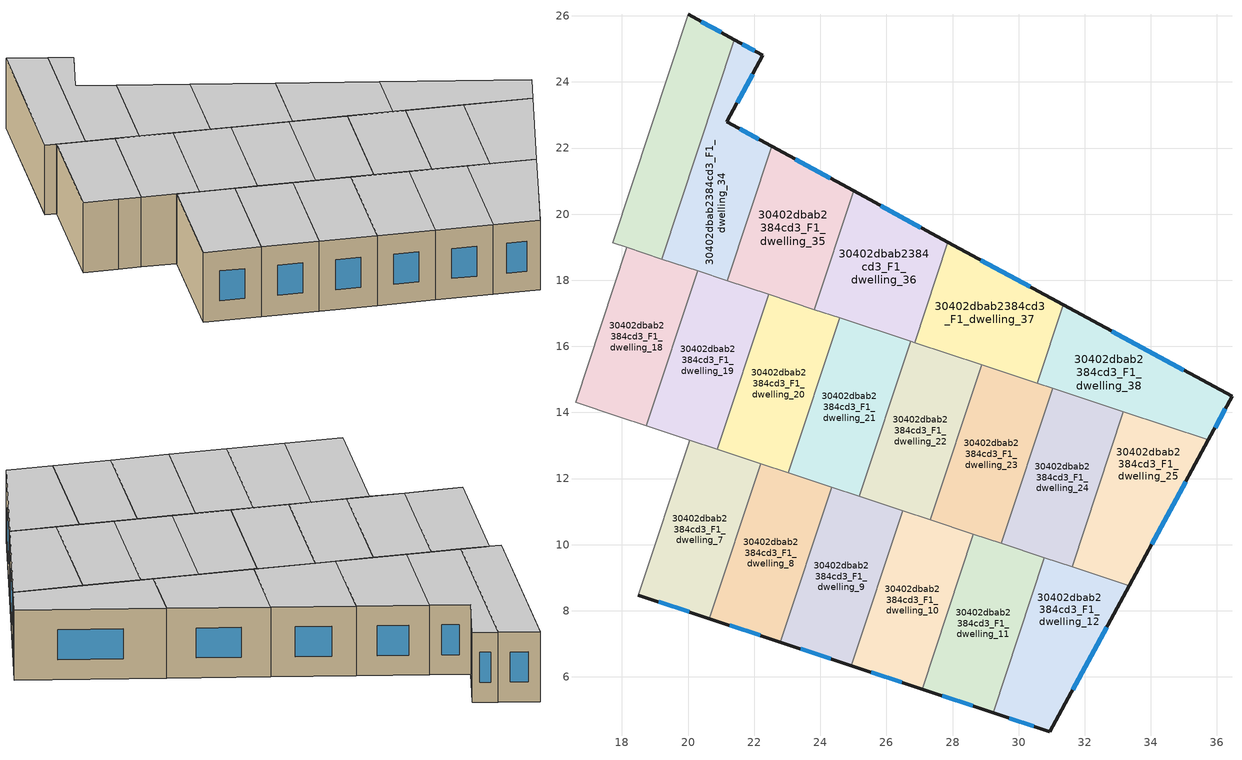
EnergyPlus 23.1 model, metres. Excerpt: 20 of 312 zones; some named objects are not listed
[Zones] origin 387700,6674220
30402dbab2384cd3_F1_dwelling_10
 floor to 30402dbab2384cd3_F0_dwelling_10 (EU_floor_Construction): 28.63,10.32 27.08,5.63 24.94,6.34 26.49,11.03 z3
 wall outside (EU_wall_Construction): 24.94,6.34 27.08,5.63 z3:6
 wall to 30402dbab2384cd3_F1_dwelling_9 (EU_wall_Construction): 26.49,11.03 24.94,6.34 z3:6
 wall to 30402dbab2384cd3_F1_dwelling_11 (EU_wall_Construction): 27.08,5.63 28.63,10.32 z3:6
 wall to 30402dbab2384cd3_F1_dwelling_23 (EU_wall_Construction): 28.63,10.32 27.33,10.75 z3:6
 wall to 30402dbab2384cd3_F1_dwelling_22 (EU_wall_Construction): 27.33,10.75 26.49,11.03 z3:6
 window (EU_Window_Construction): 25.55,6.14 26.47,5.83 z3.86:5.14
 ceiling to 30402dbab2384cd3_F2_dwelling_10 (EU_floor_Construction): 27.08,5.63 28.63,10.32 26.49,11.03 24.94,6.34 z6
30402dbab2384cd3_F1_dwelling_11
 floor to 30402dbab2384cd3_F0_dwelling_11 (EU_floor_Construction): 30.78,9.61 29.23,4.92 27.08,5.63 28.63,10.32 z3
 wall outside (EU_wall_Construction): 27.08,5.63 29.23,4.92 z3:6
 wall to 30402dbab2384cd3_F1_dwelling_12 (EU_wall_Construction): 29.23,4.92 30.78,9.61 z3:6
 wall to 30402dbab2384cd3_F1_dwelling_24 (EU_wall_Construction): 30.78,9.61 29.47,10.04 z3:6
 wall to 30402dbab2384cd3_F1_dwelling_23 (EU_wall_Construction): 29.47,10.04 28.63,10.32 z3:6
 window (EU_Window_Construction): 27.69,5.43 28.61,5.12 z3.86:5.14
 ceiling to 30402dbab2384cd3_F2_dwelling_11 (EU_floor_Construction): 29.23,4.92 30.78,9.61 28.63,10.32 27.08,5.63 z6
30402dbab2384cd3_F1_dwelling_12
 floor to 30402dbab2384cd3_F0_dwelling_12 (EU_floor_Construction): 33.34,8.76 30.95,4.35 29.23,4.92 30.78,9.61 z3
 wall outside (EU_wall_Construction): 29.23,4.92 30.95,4.35 33.34,8.76 z3:6
 wall to 30402dbab2384cd3_F1_dwelling_25 (EU_wall_Construction): 33.34,8.76 31.62,9.33 z3:6
 wall to 30402dbab2384cd3_F1_dwelling_24 (EU_wall_Construction): 31.62,9.33 30.78,9.61 z3:6
 window (EU_Window_Construction): 31.63,5.61 32.66,7.5 / 29.72,4.76 30.46,4.51 z3.86:5.14
 ceiling to 30402dbab2384cd3_F2_dwelling_12 (EU_floor_Construction): 30.95,4.35 33.34,8.76 30.78,9.61 29.23,4.92 z6
30402dbab2384cd3_F1_dwelling_18
 floor to 30402dbab2384cd3_F0_dwelling_18 (EU_floor_Construction): 20.29,18.28 18.74,13.59 16.59,14.3 18.15,18.99 z3
 wall to 30402dbab2384cd3_F1_dwelling_17 (EU_wall_Construction): 18.15,18.99 16.59,14.3 z3:6
 wall to 30402dbab2384cd3_F1_dwelling_19 (EU_wall_Construction): 18.74,13.59 20.29,18.28 z3:6
 wall to 30402dbab2384cd3_F1_dwelling_34 (EU_wall_Construction): 20.29,18.28 19.2,18.64 z3:6
 wall to 30402dbab2384cd3_F1_dwelling_5 (EU_wall_Construction): 16.59,14.3 17.91,13.87 z3:6
 wall to 30402dbab2384cd3_F1_dwelling_33 (EU_wall_Construction): 19.2,18.64 18.15,18.99 z3:6
 wall to 30402dbab2384cd3_F1_dwelling_6 (EU_wall_Construction): 17.91,13.87 18.74,13.59 z3:6
 ceiling to 30402dbab2384cd3_F2_dwelling_18 (EU_floor_Construction): 18.74,13.59 20.29,18.28 18.15,18.99 16.59,14.3 z6
30402dbab2384cd3_F1_dwelling_19
 floor to 30402dbab2384cd3_F0_dwelling_19 (EU_floor_Construction): 22.44,17.57 20.89,12.88 18.74,13.59 20.29,18.28 z3
 wall to 30402dbab2384cd3_F1_dwelling_20 (EU_wall_Construction): 20.89,12.88 22.44,17.57 z3:6
 wall to 30402dbab2384cd3_F1_dwelling_35 (EU_wall_Construction): 22.44,17.57 21.19,17.98 z3:6
 wall to 30402dbab2384cd3_F1_dwelling_6 (EU_wall_Construction): 18.74,13.59 20.05,13.16 z3:6
 wall to 30402dbab2384cd3_F1_dwelling_34 (EU_wall_Construction): 21.19,17.98 20.29,18.28 z3:6
 wall to 30402dbab2384cd3_F1_dwelling_7 (EU_wall_Construction): 20.05,13.16 20.89,12.88 z3:6
 ceiling to 30402dbab2384cd3_F2_dwelling_19 (EU_floor_Construction): 20.89,12.88 22.44,17.57 20.29,18.28 18.74,13.59 z6
30402dbab2384cd3_F1_dwelling_20
 floor to 30402dbab2384cd3_F0_dwelling_20 (EU_floor_Construction): 24.59,16.86 23.03,12.17 20.89,12.88 22.44,17.57 z3
 wall to 30402dbab2384cd3_F1_dwelling_21 (EU_wall_Construction): 23.03,12.17 24.59,16.86 z3:6
 wall to 30402dbab2384cd3_F1_dwelling_36 (EU_wall_Construction): 24.59,16.86 23.82,17.11 z3:6
 wall to 30402dbab2384cd3_F1_dwelling_7 (EU_wall_Construction): 20.89,12.88 22.2,12.45 z3:6
 wall to 30402dbab2384cd3_F1_dwelling_35 (EU_wall_Construction): 23.82,17.11 22.44,17.57 z3:6
 wall to 30402dbab2384cd3_F1_dwelling_8 (EU_wall_Construction): 22.2,12.45 23.03,12.17 z3:6
 ceiling to 30402dbab2384cd3_F2_dwelling_20 (EU_floor_Construction): 23.03,12.17 24.59,16.86 22.44,17.57 20.89,12.88 z6
30402dbab2384cd3_F1_dwelling_21
 floor to 30402dbab2384cd3_F0_dwelling_21 (EU_floor_Construction): 26.73,16.15 25.18,11.46 23.03,12.17 24.59,16.86 z3
 wall to 30402dbab2384cd3_F1_dwelling_22 (EU_wall_Construction): 25.18,11.46 26.73,16.15 z3:6
 wall to 30402dbab2384cd3_F1_dwelling_8 (EU_wall_Construction): 23.03,12.17 24.34,11.74 z3:6
 wall to 30402dbab2384cd3_F1_dwelling_36 (EU_wall_Construction): 26.73,16.15 24.59,16.86 z3:6
 wall to 30402dbab2384cd3_F1_dwelling_9 (EU_wall_Construction): 24.34,11.74 25.18,11.46 z3:6
 ceiling to 30402dbab2384cd3_F2_dwelling_21 (EU_floor_Construction): 25.18,11.46 26.73,16.15 24.59,16.86 23.03,12.17 z6
30402dbab2384cd3_F1_dwelling_22
 floor to 30402dbab2384cd3_F0_dwelling_22 (EU_floor_Construction): 28.88,15.44 27.33,10.75 25.18,11.46 26.73,16.15 z3
 wall to 30402dbab2384cd3_F1_dwelling_23 (EU_wall_Construction): 27.33,10.75 28.88,15.44 z3:6
 wall to 30402dbab2384cd3_F1_dwelling_37 (EU_wall_Construction): 28.88,15.44 26.85,16.11 z3:6
 wall to 30402dbab2384cd3_F1_dwelling_9 (EU_wall_Construction): 25.18,11.46 26.49,11.03 z3:6
 wall to 30402dbab2384cd3_F1_dwelling_36 (EU_wall_Construction): 26.85,16.11 26.73,16.15 z3:6
 ceiling to 30402dbab2384cd3_F2_dwelling_22 (EU_floor_Construction): 27.33,10.75 28.88,15.44 26.73,16.15 25.18,11.46 z6
30402dbab2384cd3_F1_dwelling_23
 floor to 30402dbab2384cd3_F0_dwelling_23 (EU_floor_Construction): 31.03,14.73 29.47,10.04 27.33,10.75 28.88,15.44 z3
 wall to 30402dbab2384cd3_F1_dwelling_24 (EU_wall_Construction): 29.47,10.04 31.03,14.73 z3:6
 wall to 30402dbab2384cd3_F1_dwelling_38 (EU_wall_Construction): 31.03,14.73 30.57,14.88 z3:6
 wall to 30402dbab2384cd3_F1_dwelling_37 (EU_wall_Construction): 30.57,14.88 28.88,15.44 z3:6
 ceiling to 30402dbab2384cd3_F2_dwelling_23 (EU_floor_Construction): 29.47,10.04 31.03,14.73 28.88,15.44 27.33,10.75 z6
30402dbab2384cd3_F1_dwelling_24
 floor to 30402dbab2384cd3_F0_dwelling_24 (EU_floor_Construction): 33.17,14.02 31.62,9.33 29.47,10.04 31.03,14.73 z3
 wall to 30402dbab2384cd3_F1_dwelling_25 (EU_wall_Construction): 31.62,9.33 33.17,14.02 z3:6
 wall to 30402dbab2384cd3_F1_dwelling_38 (EU_wall_Construction): 33.17,14.02 31.03,14.73 z3:6
 ceiling to 30402dbab2384cd3_F2_dwelling_24 (EU_floor_Construction): 31.62,9.33 33.17,14.02 31.03,14.73 29.47,10.04 z6
30402dbab2384cd3_F1_dwelling_25
 floor to 30402dbab2384cd3_F0_dwelling_25 (EU_floor_Construction): 35.74,13.17 33.34,8.76 31.62,9.33 33.17,14.02 z3
 wall outside (EU_wall_Construction): 33.34,8.76 35.74,13.17 z3:6
 wall to 30402dbab2384cd3_F1_dwelling_38 (EU_wall_Construction): 35.74,13.17 33.17,14.02 z3:6
 window (EU_Window_Construction): 34.03,10.02 35.06,11.91 z3.86:5.14
 ceiling to 30402dbab2384cd3_F2_dwelling_25 (EU_floor_Construction): 33.34,8.76 35.74,13.17 33.17,14.02 31.62,9.33 z6
30402dbab2384cd3_F1_dwelling_33
 floor to 30402dbab2384cd3_F0_dwelling_33 (EU_floor_Construction): 21.4,25.28 19.2,18.64 17.72,19.13 20,26.04 z3
 wall outside (EU_wall_Construction): 21.4,25.28 20,26.04 z3:6
 wall to 30402dbab2384cd3_F1_dwelling_32 (EU_wall_Construction): 20,26.04 17.72,19.13 z3:6
 wall to 30402dbab2384cd3_F1_dwelling_34 (EU_wall_Construction): 19.2,18.64 21.4,25.28 z3:6
 wall to 30402dbab2384cd3_F1_dwelling_17 (EU_wall_Construction): 17.72,19.13 18.15,18.99 z3:6
 window (EU_Window_Construction): 21,25.5 20.4,25.82 z3.86:5.14
 ceiling to 30402dbab2384cd3_F2_dwelling_33 (EU_floor_Construction): 19.2,18.64 21.4,25.28 20,26.04 17.72,19.13 z6
30402dbab2384cd3_F1_dwelling_34
 floor to 30402dbab2384cd3_F0_dwelling_34 (EU_floor_Construction): 22.27,24.81 21.17,22.79 22.53,22.05 21.19,17.98 19.2,18.64 21.4,25.28 z3
 wall outside (EU_wall_Construction): 22.53,22.05 21.17,22.79 22.27,24.81 21.4,25.28 z3:6
 wall to 30402dbab2384cd3_F1_dwelling_35 (EU_wall_Construction): 21.19,17.98 22.53,22.05 z3:6
 window (EU_Window_Construction): 22.02,24.94 21.65,25.15 / 21.48,23.37 21.95,24.23 / 22.14,22.26 21.56,22.58 z3.86:5.14
 ceiling to 30402dbab2384cd3_F2_dwelling_34 (EU_floor_Construction): 21.19,17.98 22.53,22.05 21.17,22.79 22.27,24.81 21.4,25.28 19.2,18.64 z6
30402dbab2384cd3_F1_dwelling_35
 floor to 30402dbab2384cd3_F0_dwelling_35 (EU_floor_Construction): 25.01,20.7 23.82,17.11 21.19,17.98 22.53,22.05 z3
 wall outside (EU_wall_Construction): 25.01,20.7 22.53,22.05 z3:6
 wall to 30402dbab2384cd3_F1_dwelling_36 (EU_wall_Construction): 23.82,17.11 25.01,20.7 z3:6
 window (EU_Window_Construction): 24.3,21.09 23.24,21.66 z3.86:5.14
 ceiling to 30402dbab2384cd3_F2_dwelling_35 (EU_floor_Construction): 23.82,17.11 25.01,20.7 22.53,22.05 21.19,17.98 z6
30402dbab2384cd3_F1_dwelling_36
 floor to 30402dbab2384cd3_F0_dwelling_36 (EU_floor_Construction): 27.86,19.15 26.85,16.11 23.82,17.11 25.01,20.7 z3
 wall outside (EU_wall_Construction): 27.86,19.15 25.01,20.7 z3:6
 wall to 30402dbab2384cd3_F1_dwelling_37 (EU_wall_Construction): 26.85,16.11 27.86,19.15 z3:6
 window (EU_Window_Construction): 27.05,19.59 25.82,20.26 z3.86:5.14
 ceiling to 30402dbab2384cd3_F2_dwelling_36 (EU_floor_Construction): 26.85,16.11 27.86,19.15 25.01,20.7 23.82,17.11 z6
30402dbab2384cd3_F1_dwelling_37
 floor to 30402dbab2384cd3_F0_dwelling_37 (EU_floor_Construction): 31.35,17.25 30.57,14.88 26.85,16.11 27.86,19.15 z3
 wall outside (EU_wall_Construction): 31.35,17.25 27.86,19.15 z3:6
 wall to 30402dbab2384cd3_F1_dwelling_38 (EU_wall_Construction): 30.57,14.88 31.35,17.25 z3:6
 window (EU_Window_Construction): 30.36,17.8 28.86,18.61 z3.86:5.14
 ceiling to 30402dbab2384cd3_F2_dwelling_37 (EU_floor_Construction): 30.57,14.88 31.35,17.25 27.86,19.15 26.85,16.11 z6
30402dbab2384cd3_F1_dwelling_38
 floor to 30402dbab2384cd3_F0_dwelling_38 (EU_floor_Construction): 36.46,14.48 35.74,13.17 30.57,14.88 31.35,17.25 z3
 wall outside (EU_wall_Construction): 35.74,13.17 36.46,14.48 31.35,17.25 z3:6
 window (EU_Window_Construction): 35,15.28 32.81,16.46 / 35.94,13.54 36.25,14.11 z3.86:5.14
 ceiling to 30402dbab2384cd3_F2_dwelling_38 (EU_floor_Construction): 35.74,13.17 36.46,14.48 31.35,17.25 30.57,14.88 z6
30402dbab2384cd3_F1_dwelling_7
 floor to 30402dbab2384cd3_F0_dwelling_7 (EU_floor_Construction): 22.2,12.45 20.65,7.76 18.5,8.47 20.05,13.16 z3
 wall outside (EU_wall_Construction): 18.5,8.47 20.65,7.76 z3:6
 wall to 30402dbab2384cd3_F1_dwelling_6 (EU_wall_Construction): 20.05,13.16 18.5,8.47 z3:6
 wall to 30402dbab2384cd3_F1_dwelling_8 (EU_wall_Construction): 20.65,7.76 22.2,12.45 z3:6
 window (EU_Window_Construction): 19.11,8.27 20.03,7.96 z3.86:5.14
 ceiling to 30402dbab2384cd3_F2_dwelling_7 (EU_floor_Construction): 20.65,7.76 22.2,12.45 20.05,13.16 18.5,8.47 z6
30402dbab2384cd3_F1_dwelling_8
 floor to 30402dbab2384cd3_F0_dwelling_8 (EU_floor_Construction): 24.34,11.74 22.79,7.05 20.65,7.76 22.2,12.45 z3
 wall outside (EU_wall_Construction): 20.65,7.76 22.79,7.05 z3:6
 wall to 30402dbab2384cd3_F1_dwelling_9 (EU_wall_Construction): 22.79,7.05 24.34,11.74 z3:6
 window (EU_Window_Construction): 21.26,7.56 22.18,7.25 z3.86:5.14
 ceiling to 30402dbab2384cd3_F2_dwelling_8 (EU_floor_Construction): 22.79,7.05 24.34,11.74 22.2,12.45 20.65,7.76 z6
30402dbab2384cd3_F1_dwelling_9
 floor to 30402dbab2384cd3_F0_dwelling_9 (EU_floor_Construction): 26.49,11.03 24.94,6.34 22.79,7.05 24.34,11.74 z3
 wall outside (EU_wall_Construction): 22.79,7.05 24.94,6.34 z3:6
 window (EU_Window_Construction): 23.4,6.85 24.32,6.54 z3.86:5.14
 ceiling to 30402dbab2384cd3_F2_dwelling_9 (EU_floor_Construction): 24.94,6.34 26.49,11.03 24.34,11.74 22.79,7.05 z6
[Building]
EU S2 Campaign: North Axis=0; Terrain=City; Solar Distribution=FullExterior
[Site:Location]
Helsinki-Vantaa.AP: Latitude=60.317; Longitude=24.963; Time Zone=2; Elevation=54.6
[SizingPeriod:WeatherFileDays]
AnnualSizingPeriod: Begin Month=1; Begin Day of Month=1; End Month=12; End Day of Month=31; Day of Week for Start Day=Monday; Use Weather File Daylight Saving Period=No; Use Weather File Rain and Snow Indicators=No
[MATERIAL]
EU_InternalMass_Material: Roughness=MediumRough; Thickness=0.1; Conductivity=1; Density=1800; Specific Heat=900; Thermal Absorptance=0.9; Solar Absorptance=0.7; Visible Absorptance=0.7
[MATERIAL:NOMASS] Roughness=MediumRough; Thermal Absorptance=0.9; Solar Absorptance=0.7; Visible Absorptance=0.7
Name | Thermal Resistance
EU_wall_NoMass | 5.91765
EU_floor_NoMass | 6.2875
[WINDOWMATERIAL:SIMPLEGLAZINGSYSTEM]
EU_Window_SimpleGlazing: UFactor=0.994035; Solar Heat Gain Coefficient=0.7; Visible Transmittance=0.7
[CONSTRUCTION]
EU_wall_Construction: EU_wall_NoMass
EU_floor_Construction: EU_floor_NoMass
EU_Window_Construction: EU_Window_SimpleGlazing
EU_InternalMass_Construction: EU_InternalMass_Material
[ZONE] Type=1; Multiplier=1; Ceiling Height=autocalculate; Floor Area=autocalculate; Part of Total Floor Area=Yes
Name | Volume
30402dbab2384cd3_F1_dwelling_10; 30402dbab2384cd3_F1_dwelling_21 | 33.4922
30402dbab2384cd3_F1_dwelling_11 | 33.4937
30402dbab2384cd3_F1_dwelling_12 | 33.479
30402dbab2384cd3_F1_dwelling_18; 30402dbab2384cd3_F1_dwelling_22 | 33.498
30402dbab2384cd3_F1_dwelling_19 | 33.4863
30402dbab2384cd3_F1_dwelling_20; 30402dbab2384cd3_F1_dwelling_8 | 33.4856
30402dbab2384cd3_F1_dwelling_23; 30402dbab2384cd3_F1_dwelling_35 | 33.4849
30402dbab2384cd3_F1_dwelling_24 | 33.4907
30402dbab2384cd3_F1_dwelling_25 | 33.49
30402dbab2384cd3_F1_dwelling_33; 30402dbab2384cd3_F1_dwelling_37; 30402dbab2384cd3_F1_dwelling_7 | 33.4893
30402dbab2384cd3_F1_dwelling_34 | 33.4812
30402dbab2384cd3_F1_dwelling_36 | 33.4878
30402dbab2384cd3_F1_dwelling_38 | 33.4841
30402dbab2384cd3_F1_dwelling_9 | 33.4797
[INTERNALMASS] Construction=EU_InternalMass_Construction
Name | Zone or ZoneList | Surface Area
30402dbab2384cd3_F1_dwelling_7_EU_InternalMass | 30402dbab2384cd3_F1_dwelling_7 | 11.1632
30402dbab2384cd3_F1_dwelling_8_EU_InternalMass | 30402dbab2384cd3_F1_dwelling_8 | 11.1615
30402dbab2384cd3_F1_dwelling_9_EU_InternalMass | 30402dbab2384cd3_F1_dwelling_9 | 11.1598
30402dbab2384cd3_F1_dwelling_10_EU_InternalMass | 30402dbab2384cd3_F1_dwelling_10 | 11.1644
30402dbab2384cd3_F1_dwelling_11_EU_InternalMass | 30402dbab2384cd3_F1_dwelling_11 | 11.1645
30402dbab2384cd3_F1_dwelling_12_EU_InternalMass | 30402dbab2384cd3_F1_dwelling_12 | 11.1597
30402dbab2384cd3_F1_dwelling_18_EU_InternalMass | 30402dbab2384cd3_F1_dwelling_18 | 11.1657
30402dbab2384cd3_F1_dwelling_19_EU_InternalMass | 30402dbab2384cd3_F1_dwelling_19 | 11.1622
30402dbab2384cd3_F1_dwelling_20_EU_InternalMass | 30402dbab2384cd3_F1_dwelling_20 | 11.1621
30402dbab2384cd3_F1_dwelling_21_EU_InternalMass | 30402dbab2384cd3_F1_dwelling_21 | 11.1641
30402dbab2384cd3_F1_dwelling_22_EU_InternalMass | 30402dbab2384cd3_F1_dwelling_22 | 11.166
30402dbab2384cd3_F1_dwelling_23_EU_InternalMass | 30402dbab2384cd3_F1_dwelling_23 | 11.1617
30402dbab2384cd3_F1_dwelling_24_EU_InternalMass | 30402dbab2384cd3_F1_dwelling_24 | 11.1641
30402dbab2384cd3_F1_dwelling_25_EU_InternalMass | 30402dbab2384cd3_F1_dwelling_25 | 11.1634
30402dbab2384cd3_F1_dwelling_33_EU_InternalMass | 30402dbab2384cd3_F1_dwelling_33 | 11.1628
30402dbab2384cd3_F1_dwelling_34_EU_InternalMass | 30402dbab2384cd3_F1_dwelling_34 | 11.1604
30402dbab2384cd3_F1_dwelling_35_EU_InternalMass | 30402dbab2384cd3_F1_dwelling_35 | 11.1616
30402dbab2384cd3_F1_dwelling_36_EU_InternalMass | 30402dbab2384cd3_F1_dwelling_36 | 11.1622
30402dbab2384cd3_F1_dwelling_37_EU_InternalMass | 30402dbab2384cd3_F1_dwelling_37 | 11.1631
30402dbab2384cd3_F1_dwelling_38_EU_InternalMass | 30402dbab2384cd3_F1_dwelling_38 | 11.1617
[OTHEREQUIPMENT] Fuel Type=Electricity; Design Level Calculation Method=Watts/Area; Power per Zone Floor Area=1; Fraction Latent=0; Fraction Radiant=0; Fraction Lost=0; Carbon Dioxide Generation Rate=0; EndUse Subcategory=EU_Step8_InternalGains
Name | Zone or ZoneList or Space or SpaceList | Schedule
EU_Step8_InternalGain_30402dbab2384cd3_F1_dwelling_7_f000 | 30402dbab2384cd3_F1_dwelling_7 | EU_Step8_GainSchedule_30402dbab2384cd3_F1_dwelling_7_f000
EU_Step8_InternalGain_30402dbab2384cd3_F1_dwelling_8_f000 | 30402dbab2384cd3_F1_dwelling_8 | EU_Step8_GainSchedule_30402dbab2384cd3_F1_dwelling_8_f000
EU_Step8_InternalGain_30402dbab2384cd3_F1_dwelling_9_f000 | 30402dbab2384cd3_F1_dwelling_9 | EU_Step8_GainSchedule_30402dbab2384cd3_F1_dwelling_9_f000
EU_Step8_InternalGain_30402dbab2384cd3_F1_dwelling_10_f000 | 30402dbab2384cd3_F1_dwelling_10 | EU_Step8_GainSchedule_30402dbab2384cd3_F1_dwelling_10_f000
EU_Step8_InternalGain_30402dbab2384cd3_F1_dwelling_11_f000 | 30402dbab2384cd3_F1_dwelling_11 | EU_Step8_GainSchedule_30402dbab2384cd3_F1_dwelling_11_f000
EU_Step8_InternalGain_30402dbab2384cd3_F1_dwelling_12_f000 | 30402dbab2384cd3_F1_dwelling_12 | EU_Step8_GainSchedule_30402dbab2384cd3_F1_dwelling_12_f000
EU_Step8_InternalGain_30402dbab2384cd3_F1_dwelling_18_f000 | 30402dbab2384cd3_F1_dwelling_18 | EU_Step8_GainSchedule_30402dbab2384cd3_F1_dwelling_18_f000
EU_Step8_InternalGain_30402dbab2384cd3_F1_dwelling_19_f000 | 30402dbab2384cd3_F1_dwelling_19 | EU_Step8_GainSchedule_30402dbab2384cd3_F1_dwelling_19_f000
EU_Step8_InternalGain_30402dbab2384cd3_F1_dwelling_20_f000 | 30402dbab2384cd3_F1_dwelling_20 | EU_Step8_GainSchedule_30402dbab2384cd3_F1_dwelling_20_f000
EU_Step8_InternalGain_30402dbab2384cd3_F1_dwelling_21_f000 | 30402dbab2384cd3_F1_dwelling_21 | EU_Step8_GainSchedule_30402dbab2384cd3_F1_dwelling_21_f000
EU_Step8_InternalGain_30402dbab2384cd3_F1_dwelling_22_f000 | 30402dbab2384cd3_F1_dwelling_22 | EU_Step8_GainSchedule_30402dbab2384cd3_F1_dwelling_22_f000
EU_Step8_InternalGain_30402dbab2384cd3_F1_dwelling_23_f000 | 30402dbab2384cd3_F1_dwelling_23 | EU_Step8_GainSchedule_30402dbab2384cd3_F1_dwelling_23_f000
EU_Step8_InternalGain_30402dbab2384cd3_F1_dwelling_24_f000 | 30402dbab2384cd3_F1_dwelling_24 | EU_Step8_GainSchedule_30402dbab2384cd3_F1_dwelling_24_f000
EU_Step8_InternalGain_30402dbab2384cd3_F1_dwelling_25_f000 | 30402dbab2384cd3_F1_dwelling_25 | EU_Step8_GainSchedule_30402dbab2384cd3_F1_dwelling_25_f000
EU_Step8_InternalGain_30402dbab2384cd3_F1_dwelling_33_f000 | 30402dbab2384cd3_F1_dwelling_33 | EU_Step8_GainSchedule_30402dbab2384cd3_F1_dwelling_33_f000
EU_Step8_InternalGain_30402dbab2384cd3_F1_dwelling_34_f000 | 30402dbab2384cd3_F1_dwelling_34 | EU_Step8_GainSchedule_30402dbab2384cd3_F1_dwelling_34_f000
EU_Step8_InternalGain_30402dbab2384cd3_F1_dwelling_35_f000 | 30402dbab2384cd3_F1_dwelling_35 | EU_Step8_GainSchedule_30402dbab2384cd3_F1_dwelling_35_f000
EU_Step8_InternalGain_30402dbab2384cd3_F1_dwelling_36_f000 | 30402dbab2384cd3_F1_dwelling_36 | EU_Step8_GainSchedule_30402dbab2384cd3_F1_dwelling_36_f000
EU_Step8_InternalGain_30402dbab2384cd3_F1_dwelling_37_f000 | 30402dbab2384cd3_F1_dwelling_37 | EU_Step8_GainSchedule_30402dbab2384cd3_F1_dwelling_37_f000
EU_Step8_InternalGain_30402dbab2384cd3_F1_dwelling_38_f000 | 30402dbab2384cd3_F1_dwelling_38 | EU_Step8_GainSchedule_30402dbab2384cd3_F1_dwelling_38_f000
[ZONEVENTILATION:DESIGNFLOWRATE] Schedule=EU_AlwaysOn; Design Flow Rate Calculation Method=AirChanges/Hour; Air Changes per Hour=0.596421; Ventilation Type=Natural; Fan Pressure Rise=0; Fan Total Efficiency=1; Constant Term Coefficient=1; Temperature Term Coefficient=0; Velocity Term Coefficient=0; Velocity Squared Term Coefficient=0; Minimum Indoor Temperature=-100; Maximum Indoor Temperature=100; Delta Temperature=-100; Minimum Outdoor Temperature=-100; Maximum Outdoor Temperature=100; Maximum Wind Speed=40
Name | Zone or ZoneList or Space or SpaceList
EU_ConstantAir_30402dbab2384cd3_F1_dwelling_7 | 30402dbab2384cd3_F1_dwelling_7
EU_ConstantAir_30402dbab2384cd3_F1_dwelling_8 | 30402dbab2384cd3_F1_dwelling_8
EU_ConstantAir_30402dbab2384cd3_F1_dwelling_9 | 30402dbab2384cd3_F1_dwelling_9
EU_ConstantAir_30402dbab2384cd3_F1_dwelling_10 | 30402dbab2384cd3_F1_dwelling_10
EU_ConstantAir_30402dbab2384cd3_F1_dwelling_11 | 30402dbab2384cd3_F1_dwelling_11
EU_ConstantAir_30402dbab2384cd3_F1_dwelling_12 | 30402dbab2384cd3_F1_dwelling_12
EU_ConstantAir_30402dbab2384cd3_F1_dwelling_18 | 30402dbab2384cd3_F1_dwelling_18
EU_ConstantAir_30402dbab2384cd3_F1_dwelling_19 | 30402dbab2384cd3_F1_dwelling_19
EU_ConstantAir_30402dbab2384cd3_F1_dwelling_20 | 30402dbab2384cd3_F1_dwelling_20
EU_ConstantAir_30402dbab2384cd3_F1_dwelling_21 | 30402dbab2384cd3_F1_dwelling_21
EU_ConstantAir_30402dbab2384cd3_F1_dwelling_22 | 30402dbab2384cd3_F1_dwelling_22
EU_ConstantAir_30402dbab2384cd3_F1_dwelling_23 | 30402dbab2384cd3_F1_dwelling_23
EU_ConstantAir_30402dbab2384cd3_F1_dwelling_24 | 30402dbab2384cd3_F1_dwelling_24
EU_ConstantAir_30402dbab2384cd3_F1_dwelling_25 | 30402dbab2384cd3_F1_dwelling_25
EU_ConstantAir_30402dbab2384cd3_F1_dwelling_33 | 30402dbab2384cd3_F1_dwelling_33
EU_ConstantAir_30402dbab2384cd3_F1_dwelling_34 | 30402dbab2384cd3_F1_dwelling_34
EU_ConstantAir_30402dbab2384cd3_F1_dwelling_35 | 30402dbab2384cd3_F1_dwelling_35
EU_ConstantAir_30402dbab2384cd3_F1_dwelling_36 | 30402dbab2384cd3_F1_dwelling_36
EU_ConstantAir_30402dbab2384cd3_F1_dwelling_37 | 30402dbab2384cd3_F1_dwelling_37
EU_ConstantAir_30402dbab2384cd3_F1_dwelling_38 | 30402dbab2384cd3_F1_dwelling_38
[HVACTEMPLATE:ZONE:IDEALLOADSAIRSYSTEM] System Availability Schedule=EU_AlwaysOn; Maximum Heating Supply Air Temperature=50; Minimum Cooling Supply Air Temperature=13; Maximum Heating Supply Air Humidity Ratio=0.0156; Minimum Cooling Supply Air Humidity Ratio=0.0077; Heating Limit=NoLimit; Cooling Limit=NoLimit; Heating Availability Schedule=EU_AlwaysOn; Cooling Availability Schedule=EU_CoolingOff; Dehumidification Control Type=ConstantSensibleHeatRatio; Cooling Sensible Heat Ratio=0.7; Dehumidification Setpoint=60; Humidification Control Type=None; Humidification Setpoint=30; Outdoor Air Method=None; Outdoor Air Flow Rate per Person=0.00944; Outdoor Air Flow Rate per Zone Floor Area=0; Outdoor Air Flow Rate per Zone=0; Demand Controlled Ventilation Type=None; Outdoor Air Economizer Type=NoEconomizer; Heat Recovery Type=None; Sensible Heat Recovery Effectiveness=0.7; Latent Heat Recovery Effectiveness=0.65
Name | Template Thermostat
30402dbab2384cd3_F1_dwelling_7 | EU_HeatOnly_30402dbab2384cd3_F1_dwelling_7
30402dbab2384cd3_F1_dwelling_8 | EU_HeatOnly_30402dbab2384cd3_F1_dwelling_8
30402dbab2384cd3_F1_dwelling_9 | EU_HeatOnly_30402dbab2384cd3_F1_dwelling_9
30402dbab2384cd3_F1_dwelling_10 | EU_HeatOnly_30402dbab2384cd3_F1_dwelling_10
30402dbab2384cd3_F1_dwelling_11 | EU_HeatOnly_30402dbab2384cd3_F1_dwelling_11
30402dbab2384cd3_F1_dwelling_12 | EU_HeatOnly_30402dbab2384cd3_F1_dwelling_12
30402dbab2384cd3_F1_dwelling_18 | EU_HeatOnly_30402dbab2384cd3_F1_dwelling_18
30402dbab2384cd3_F1_dwelling_19 | EU_HeatOnly_30402dbab2384cd3_F1_dwelling_19
30402dbab2384cd3_F1_dwelling_20 | EU_HeatOnly_30402dbab2384cd3_F1_dwelling_20
30402dbab2384cd3_F1_dwelling_21 | EU_HeatOnly_30402dbab2384cd3_F1_dwelling_21
30402dbab2384cd3_F1_dwelling_22 | EU_HeatOnly_30402dbab2384cd3_F1_dwelling_22
30402dbab2384cd3_F1_dwelling_23 | EU_HeatOnly_30402dbab2384cd3_F1_dwelling_23
30402dbab2384cd3_F1_dwelling_24 | EU_HeatOnly_30402dbab2384cd3_F1_dwelling_24
30402dbab2384cd3_F1_dwelling_25 | EU_HeatOnly_30402dbab2384cd3_F1_dwelling_25
30402dbab2384cd3_F1_dwelling_33 | EU_HeatOnly_30402dbab2384cd3_F1_dwelling_33
30402dbab2384cd3_F1_dwelling_34 | EU_HeatOnly_30402dbab2384cd3_F1_dwelling_34
30402dbab2384cd3_F1_dwelling_35 | EU_HeatOnly_30402dbab2384cd3_F1_dwelling_35
30402dbab2384cd3_F1_dwelling_36 | EU_HeatOnly_30402dbab2384cd3_F1_dwelling_36
30402dbab2384cd3_F1_dwelling_37 | EU_HeatOnly_30402dbab2384cd3_F1_dwelling_37
30402dbab2384cd3_F1_dwelling_38 | EU_HeatOnly_30402dbab2384cd3_F1_dwelling_38
[SIZING:ZONE] Zone Cooling Design Supply Air Temperature Input Method=SupplyAirTemperature; Zone Cooling Design Supply Air Temperature=13; Zone Heating Design Supply Air Temperature Input Method=SupplyAirTemperature; Zone Heating Design Supply Air Temperature=50; Zone Cooling Design Supply Air Humidity Ratio=0.008; Zone Heating Design Supply Air Humidity Ratio=0.008; Cooling Design Air Flow Method=DesignDay; Cooling Design Air Flow Rate=0; Cooling Minimum Air Flow per Zone Floor Area=0.000762; Cooling Minimum Air Flow=0; Cooling Minimum Air Flow Fraction=0.2; Heating Design Air Flow Method=DesignDay; Heating Design Air Flow Rate=0; Heating Maximum Air Flow per Zone Floor Area=0.002032; Heating Maximum Air Flow=0.141576; Heating Maximum Air Flow Fraction=0.3; Account for Dedicated Outdoor Air System=No; Dedicated Outdoor Air System Control Strategy=NeutralSupplyAir; Dedicated Outdoor Air Low Setpoint Temperature for Design=autosize; Dedicated Outdoor Air High Setpoint Temperature for Design=autosize; Zone Load Sizing Method=Sensible Load Only No Latent Load; Zone Latent Cooling Design Supply Air Humidity Ratio Input Method=HumidityRatioDifference; Zone Cooling Design Supply Air Humidity Ratio Difference=0.005; Zone Latent Heating Design Supply Air Humidity Ratio Input Method=HumidityRatioDifference; Zone Humidification Design Supply Air Humidity Ratio Difference=0.005
30402dbab2384cd3_F1_dwelling_7; 30402dbab2384cd3_F1_dwelling_8; 30402dbab2384cd3_F1_dwelling_9; 30402dbab2384cd3_F1_dwelling_10; 30402dbab2384cd3_F1_dwelling_11; 30402dbab2384cd3_F1_dwelling_12; 30402dbab2384cd3_F1_dwelling_18; 30402dbab2384cd3_F1_dwelling_19; 30402dbab2384cd3_F1_dwelling_20; 30402dbab2384cd3_F1_dwelling_21; 30402dbab2384cd3_F1_dwelling_22; 30402dbab2384cd3_F1_dwelling_23; 30402dbab2384cd3_F1_dwelling_24; 30402dbab2384cd3_F1_dwelling_25; 30402dbab2384cd3_F1_dwelling_33; 30402dbab2384cd3_F1_dwelling_34; 30402dbab2384cd3_F1_dwelling_35; 30402dbab2384cd3_F1_dwelling_36; 30402dbab2384cd3_F1_dwelling_37; 30402dbab2384cd3_F1_dwelling_38
[SCHEDULE:CONSTANT]
Name | Hourly Value
EU_AlwaysOn | 1
EU_CoolingOff | 0
[SCHEDULE:FILE] Column Number=1; Rows to Skip at Top=0; Number of Hours of Data=8760; Column Separator=Comma; Interpolate to Timestep=No; Minutes per Item=60; Adjust Schedule for Daylight Savings=Yes
Name | File
EU_Step8_GainSchedule_30402dbab2384cd3_F1_dwelling_7_f000 | ../../schedules/30402dbab2384cd3/30402dbab2384cd3_F1_dwelling_7_f000_gain.csv
EU_Step8_GainSchedule_30402dbab2384cd3_F1_dwelling_8_f000 | ../../schedules/30402dbab2384cd3/30402dbab2384cd3_F1_dwelling_8_f000_gain.csv
EU_Step8_GainSchedule_30402dbab2384cd3_F1_dwelling_9_f000 | ../../schedules/30402dbab2384cd3/30402dbab2384cd3_F1_dwelling_9_f000_gain.csv
EU_Step8_GainSchedule_30402dbab2384cd3_F1_dwelling_10_f000 | ../../schedules/30402dbab2384cd3/30402dbab2384cd3_F1_dwelling_10_f000_gain.csv
EU_Step8_GainSchedule_30402dbab2384cd3_F1_dwelling_11_f000 | ../../schedules/30402dbab2384cd3/30402dbab2384cd3_F1_dwelling_11_f000_gain.csv
EU_Step8_GainSchedule_30402dbab2384cd3_F1_dwelling_12_f000 | ../../schedules/30402dbab2384cd3/30402dbab2384cd3_F1_dwelling_12_f000_gain.csv
EU_Step8_GainSchedule_30402dbab2384cd3_F1_dwelling_18_f000 | ../../schedules/30402dbab2384cd3/30402dbab2384cd3_F1_dwelling_18_f000_gain.csv
EU_Step8_GainSchedule_30402dbab2384cd3_F1_dwelling_19_f000 | ../../schedules/30402dbab2384cd3/30402dbab2384cd3_F1_dwelling_19_f000_gain.csv
EU_Step8_GainSchedule_30402dbab2384cd3_F1_dwelling_20_f000 | ../../schedules/30402dbab2384cd3/30402dbab2384cd3_F1_dwelling_20_f000_gain.csv
EU_Step8_GainSchedule_30402dbab2384cd3_F1_dwelling_21_f000 | ../../schedules/30402dbab2384cd3/30402dbab2384cd3_F1_dwelling_21_f000_gain.csv
EU_Step8_GainSchedule_30402dbab2384cd3_F1_dwelling_22_f000 | ../../schedules/30402dbab2384cd3/30402dbab2384cd3_F1_dwelling_22_f000_gain.csv
EU_Step8_GainSchedule_30402dbab2384cd3_F1_dwelling_23_f000 | ../../schedules/30402dbab2384cd3/30402dbab2384cd3_F1_dwelling_23_f000_gain.csv
EU_Step8_GainSchedule_30402dbab2384cd3_F1_dwelling_24_f000 | ../../schedules/30402dbab2384cd3/30402dbab2384cd3_F1_dwelling_24_f000_gain.csv
EU_Step8_GainSchedule_30402dbab2384cd3_F1_dwelling_25_f000 | ../../schedules/30402dbab2384cd3/30402dbab2384cd3_F1_dwelling_25_f000_gain.csv
EU_Step8_GainSchedule_30402dbab2384cd3_F1_dwelling_33_f000 | ../../schedules/30402dbab2384cd3/30402dbab2384cd3_F1_dwelling_33_f000_gain.csv
EU_Step8_GainSchedule_30402dbab2384cd3_F1_dwelling_34_f000 | ../../schedules/30402dbab2384cd3/30402dbab2384cd3_F1_dwelling_34_f000_gain.csv
EU_Step8_GainSchedule_30402dbab2384cd3_F1_dwelling_35_f000 | ../../schedules/30402dbab2384cd3/30402dbab2384cd3_F1_dwelling_35_f000_gain.csv
EU_Step8_GainSchedule_30402dbab2384cd3_F1_dwelling_36_f000 | ../../schedules/30402dbab2384cd3/30402dbab2384cd3_F1_dwelling_36_f000_gain.csv
EU_Step8_GainSchedule_30402dbab2384cd3_F1_dwelling_37_f000 | ../../schedules/30402dbab2384cd3/30402dbab2384cd3_F1_dwelling_37_f000_gain.csv
EU_Step8_GainSchedule_30402dbab2384cd3_F1_dwelling_38_f000 | ../../schedules/30402dbab2384cd3/30402dbab2384cd3_F1_dwelling_38_f000_gain.csv
